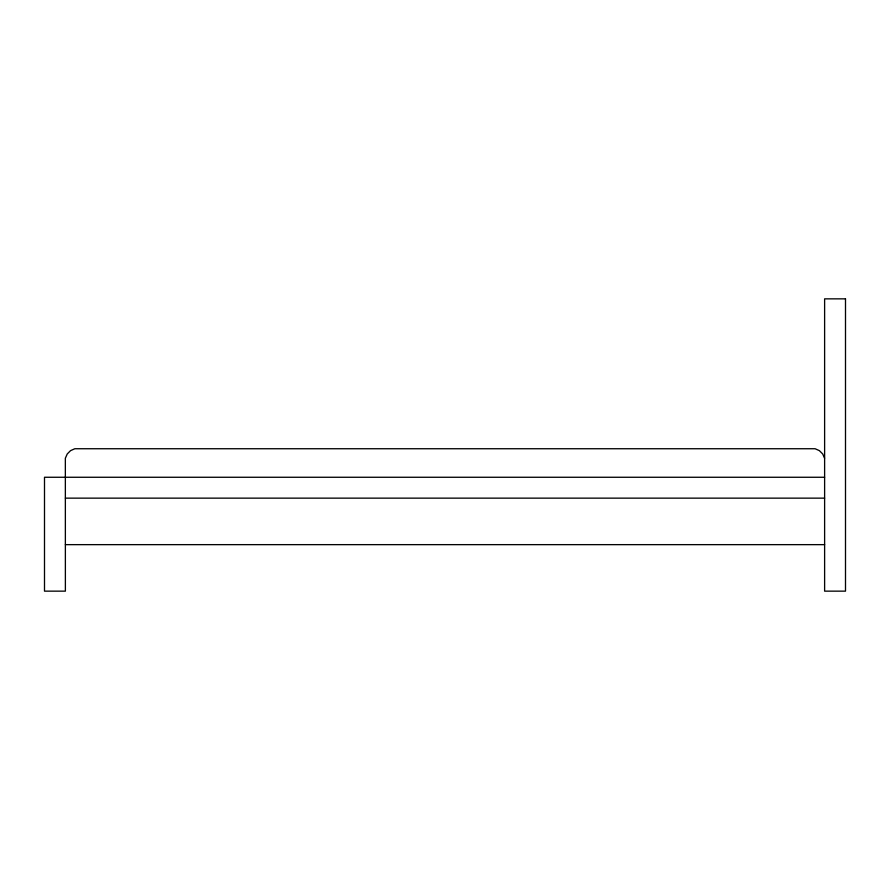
<?xml version="1.0" encoding="UTF-8"?>
<svg xmlns="http://www.w3.org/2000/svg" width="890" height="890" viewBox="0 0 890 890"><rect width="100%" height="100%" fill="white"/><g stroke="black" fill="none" stroke-linecap="round" stroke-linejoin="round"><path stroke-width="1.33" d="M824.618 477.263L44.5 477.263L44.5 591.149L65.382 591.149L65.348 458.228L67.251 453.956L70.555 450.64L74.838 448.738L815.095 448.738L819.379 450.64L822.694 453.956L824.585 458.228M65.382 498.144L824.618 498.144M65.382 544.647L824.618 544.647M845.5 298.851L824.618 298.851L824.618 591.149L845.5 591.149L845.5 298.851"/></g></svg>
